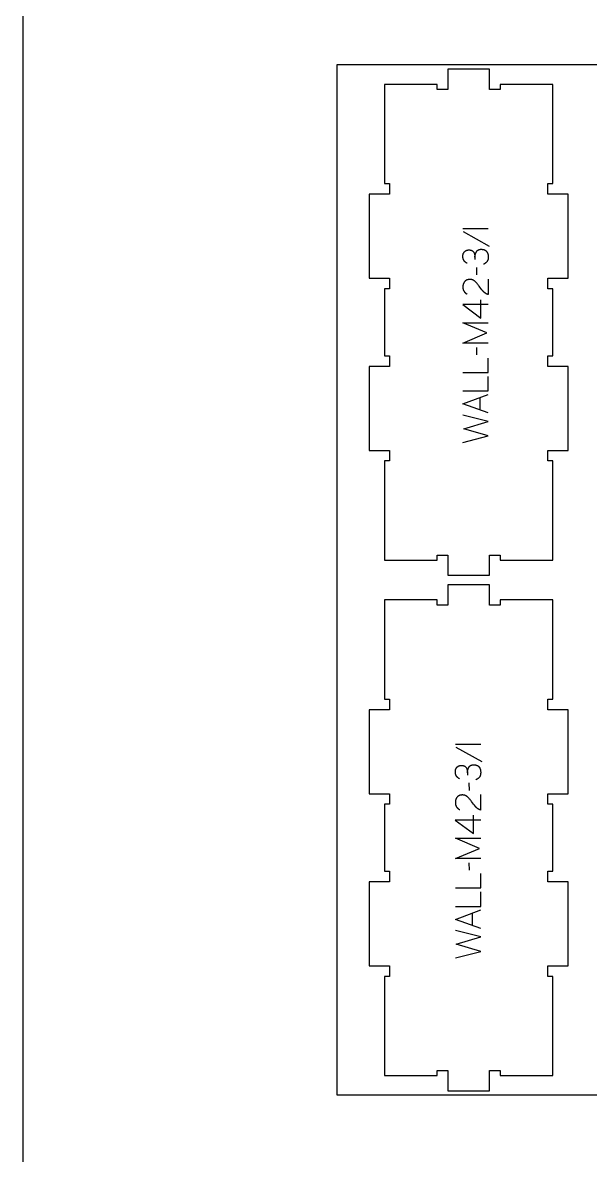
# Model space of a CAD drawing. Extents: x 0 to 4485, y 0 to 10771.
# Drawn here: x 0 to 672, y 4278 to 5619 of the extents above; entities that cross this region are included whole.
import ezdxf

# ---------------------------------------------------------------- set-up
doc = ezdxf.new("R2010")
doc.units = 0
for name, color, linetype in [('0_SHEET_SPRUCEPLY_2440X122', 1, 'CONTINUOUS'), ('1_ANYTOOL_1MMDEEP_LABELS_S', 2, 'CONTINUOUS'), ('4_ANYTOOL_CUTTHROUGH_OUTSI', 5, 'CONTINUOUS'), ('DONOTCUT', 7, 'CONTINUOUS')]:
    doc.layers.add(name, color=color, linetype=linetype)

msp = doc.modelspace()

# ---------------------------------------------------------------- linework, layer by layer
at = {"layer": '0_SHEET_SPRUCEPLY_2440X122'}
msp.add_lwpolyline([(371.7, 5569.4), (371.7, 4349.4), (2811.7, 4349.4), (2811.7, 5569.4)], close=True, dxfattribs=at)
at = {"layer": '1_ANYTOOL_1MMDEEP_LABELS_S', "color": 2}
for points in [[(521.1, 5375.4), (551.1, 5375.4)], [(521.6, 5371.9), (552.3, 5354.7)], [(526, 5334.3), (525.7, 5334.5), (525.4, 5334.7), (525.1, 5334.8), (524.9, 5335), (524.6, 5335.2), (524.4, 5335.4), (524.1, 5335.6), (524, 5335.7), (523.9, 5335.8), (523.8, 5335.9), (523.6, 5336), (523.5, 5336.1), (523.4, 5336.2), (523.3, 5336.3), (523.2, 5336.4), (523.1, 5336.5), (523, 5336.7), (522.9, 5336.8), (522.8, 5336.9), (522.7, 5337), (522.7, 5337.1), (522.6, 5337.3), (522.5, 5337.4), (522.4, 5337.5), (522.3, 5337.6), (522.3, 5337.8), (522.2, 5337.9), (522.1, 5338), (522, 5338.2), (522, 5338.3), (521.9, 5338.4), (521.9, 5338.6), (521.8, 5338.7), (521.7, 5338.8), (521.7, 5339), (521.6, 5339.1), (521.6, 5339.3), (521.5, 5339.4), (521.5, 5339.6), (521.4, 5339.9), (521.3, 5340.2), (521.3, 5340.5), (521.2, 5340.8), (521.2, 5341.2), (521.1, 5341.5), (521.1, 5341.8), (521.1, 5342.2), (521.1, 5342.5), (521.1, 5342.7), (521.1, 5342.9), (521.1, 5343.2), (521.1, 5343.4), (521.1, 5343.6), (521.2, 5343.8), (521.2, 5344), (521.2, 5344.1), (521.2, 5344.3), (521.3, 5344.5), (521.3, 5344.7), (521.4, 5344.9), (521.4, 5345.1), (521.5, 5345.2), (521.5, 5345.4), (521.6, 5345.6), (521.6, 5345.8), (521.7, 5345.9), (521.8, 5346.1), (521.8, 5346.3), (521.9, 5346.4), (522, 5346.6), (522.1, 5346.7), (522.2, 5346.9), (522.3, 5347), (522.3, 5347.2), (522.4, 5347.3), (522.5, 5347.5), (522.6, 5347.6), (522.8, 5347.8), (522.9, 5347.9), (523, 5348), (523.1, 5348.2), (523.2, 5348.3), (523.4, 5348.4), (523.5, 5348.5), (523.6, 5348.6), (523.7, 5348.8), (523.9, 5348.9), (524, 5349), (524.2, 5349.1), (524.3, 5349.2), (524.5, 5349.2), (524.6, 5349.3), (524.8, 5349.4), (524.9, 5349.5), (525.1, 5349.5), (525.3, 5349.6), (525.4, 5349.7), (525.6, 5349.7), (525.8, 5349.8), (526, 5349.8), (526.1, 5349.9), (526.3, 5349.9), (526.5, 5350), (526.7, 5350), (526.9, 5350), (527.1, 5350.1), (527.3, 5350.1), (527.5, 5350.1), (527.7, 5350.1), (527.9, 5350.1), (528.1, 5350.1), (528.7, 5350.1), (529, 5350.1), (529.3, 5350.1), (529.7, 5350), (530, 5350), (530.1, 5350), (530.2, 5350), (530.4, 5349.9), (530.5, 5349.9), (530.7, 5349.9), (530.8, 5349.8), (530.9, 5349.8), (531.1, 5349.7), (531.2, 5349.7), (531.3, 5349.7), (531.4, 5349.6), (531.5, 5349.6), (531.7, 5349.5), (531.8, 5349.5), (531.9, 5349.4), (532, 5349.4), (532.1, 5349.3), (532.2, 5349.2), (532.3, 5349.2), (532.4, 5349.1), (532.5, 5349), (532.6, 5349), (532.8, 5348.8), (532.9, 5348.7), (533.1, 5348.5), (533.3, 5348.3), (533.3, 5348.3), (533.4, 5348.2), (533.5, 5348.1), (533.6, 5348), (533.6, 5347.9), (533.7, 5347.8), (533.8, 5347.8), (533.8, 5347.7), (533.9, 5347.6), (534, 5347.5), (534, 5347.4), (534.1, 5347.3), (534.1, 5347.2), (534.2, 5347.1), (534.2, 5347), (534.3, 5346.9), (534.3, 5346.8), (534.4, 5346.7), (534.4, 5346.6), (534.5, 5346.5), (534.5, 5346.4), (534.6, 5346.3), (534.6, 5346.1), (534.7, 5345.9), (534.8, 5345.7), (534.8, 5345.4), (534.9, 5345.2), (535, 5345), (535, 5344.8), (535.1, 5344.5), (535.1, 5344.3), (535.1, 5344.1), (535.2, 5343.8), (535.2, 5343.6), (535.2, 5343.4), (535.3, 5343.1), (535.3, 5342.9), (535.3, 5342.6), (535.3, 5342.4), (535.3, 5338.7)], [(535.3, 5341.5), (535.4, 5341.9), (535.4, 5342.3), (535.4, 5342.8), (535.5, 5343.2), (535.6, 5343.6), (535.7, 5344), (535.7, 5344.4), (535.8, 5344.8), (536, 5345.2), (536.1, 5345.6), (536.2, 5346), (536.4, 5346.4), (536.5, 5346.8), (536.7, 5347.2), (536.9, 5347.6), (537.1, 5347.9), (537.2, 5348.1), (537.3, 5348.3), (537.3, 5348.4), (537.4, 5348.5), (537.4, 5348.5), (537.5, 5348.6), (537.6, 5348.7), (537.6, 5348.8), (537.7, 5348.9), (537.7, 5348.9), (537.8, 5349), (537.9, 5349.1), (537.9, 5349.2), (538, 5349.2), (538.1, 5349.3), (538.1, 5349.4), (538.2, 5349.4), (538.3, 5349.5), (538.4, 5349.6), (538.4, 5349.6), (538.5, 5349.7), (538.6, 5349.7), (538.7, 5349.8), (538.7, 5349.8), (538.8, 5349.9), (538.9, 5350), (539, 5350), (539.1, 5350.1), (539.2, 5350.1), (539.2, 5350.1), (539.3, 5350.2), (539.4, 5350.2), (539.5, 5350.3), (539.6, 5350.3), (539.7, 5350.4), (539.8, 5350.4), (540, 5350.5), (540.2, 5350.5), (540.4, 5350.6), (540.6, 5350.7), (540.8, 5350.7), (541, 5350.7), (541.2, 5350.8), (541.5, 5350.8), (541.7, 5350.8), (541.9, 5350.9), (542.2, 5350.9), (542.4, 5350.9), (542.7, 5350.9), (542.9, 5350.9), (543.2, 5350.9), (543.5, 5350.9), (543.7, 5350.8), (544, 5350.8), (544.3, 5350.8), (544.5, 5350.8), (544.7, 5350.7), (545, 5350.7), (545.2, 5350.6), (545.5, 5350.6), (545.7, 5350.5), (545.9, 5350.5), (546.1, 5350.4), (546.3, 5350.3), (546.5, 5350.3), (546.7, 5350.2), (546.9, 5350.1), (547.1, 5350), (547.3, 5349.9), (547.5, 5349.8), (547.6, 5349.7), (547.8, 5349.6), (548, 5349.5), (548.1, 5349.4), (548.3, 5349.2), (548.5, 5349.1), (548.5, 5349.1), (548.6, 5349), (548.7, 5348.9), (548.7, 5348.8), (548.8, 5348.8), (548.9, 5348.7), (548.9, 5348.6), (549, 5348.6), (549.1, 5348.4), (549.2, 5348.2), (549.4, 5348.1), (549.5, 5347.9), (549.6, 5347.8), (549.7, 5347.6), (549.8, 5347.4), (549.9, 5347.2), (550, 5347), (550.1, 5346.9), (550.2, 5346.7), (550.3, 5346.5), (550.3, 5346.3), (550.4, 5346.1), (550.5, 5345.9), (550.5, 5345.7), (550.6, 5345.5), (550.7, 5345.3), (550.7, 5345), (550.8, 5344.8), (550.8, 5344.6), (550.9, 5344.4), (550.9, 5344.1), (550.9, 5343.9), (551, 5343.7), (551, 5343.2), (551.1, 5342.7), (551.1, 5342.2), (551.1, 5341.6), (551.1, 5341.2), (551.1, 5340.9), (551, 5340.5), (551, 5340.1), (551, 5339.8), (550.9, 5339.6), (550.9, 5339.5), (550.9, 5339.3), (550.8, 5339.1), (550.8, 5339), (550.7, 5338.8), (550.7, 5338.6), (550.6, 5338.5), (550.6, 5338.3), (550.5, 5338.2), (550.5, 5338), (550.4, 5337.9), (550.4, 5337.7), (550.3, 5337.6), (550.2, 5337.4), (550.2, 5337.3), (550.1, 5337.1), (550, 5337), (549.9, 5336.8), (549.8, 5336.7), (549.8, 5336.6), (549.7, 5336.4), (549.6, 5336.3), (549.5, 5336.2), (549.4, 5336.1), (549.3, 5335.9), (549.2, 5335.8), (549.1, 5335.7), (549, 5335.6), (548.9, 5335.5), (548.8, 5335.3), (548.6, 5335.2), (548.5, 5335.1), (548.4, 5335), (548.3, 5334.9), (548.2, 5334.8), (548, 5334.7), (547.9, 5334.6), (547.8, 5334.5), (547.6, 5334.4), (547.5, 5334.3), (547.3, 5334.2), (547.2, 5334.1), (547, 5334), (546.7, 5333.8), (546.4, 5333.7), (546.1, 5333.5), (545.8, 5333.4), (545.4, 5333.2)], [(537.2, 5329.4), (537.3, 5320.6)], [(551.1, 5315.7), (551, 5297.4), (550.6, 5297.5), (550.3, 5297.6), (550.1, 5297.7), (549.9, 5297.8), (549.7, 5297.8), (549.5, 5297.9), (549.2, 5298), (549, 5298.1), (548.8, 5298.2), (548.6, 5298.3), (548.4, 5298.4), (548.2, 5298.6), (548, 5298.7), (547.8, 5298.8), (547.6, 5298.9), (547.4, 5299.1), (547.3, 5299.2), (547.1, 5299.3), (546.9, 5299.5), (546.7, 5299.6), (546.5, 5299.8), (546.3, 5299.9), (546.2, 5300.1), (546, 5300.2), (545.8, 5300.4), (545.7, 5300.5), (545.5, 5300.7), (545.3, 5300.9), (545.2, 5301), (544.9, 5301.4), (543.6, 5302.9), (542.5, 5304.4), (541.3, 5305.9), (540.2, 5307.4), (539.6, 5308.2), (539, 5308.9), (538.5, 5309.6), (537.9, 5310.3), (537.3, 5311), (536.7, 5311.6), (536.1, 5312.2), (535.5, 5312.8), (535.3, 5313), (535.1, 5313.1), (535, 5313.3), (534.8, 5313.4), (534.7, 5313.5), (534.5, 5313.6), (534.3, 5313.7), (534.1, 5313.9), (534, 5314), (533.8, 5314.1), (533.6, 5314.2), (533.4, 5314.3), (533.2, 5314.4), (533.1, 5314.4), (532.9, 5314.5), (532.7, 5314.6), (532.5, 5314.7), (532.3, 5314.7), (532.1, 5314.8), (531.9, 5314.9), (531.7, 5314.9), (531.5, 5315), (531.3, 5315), (531.1, 5315), (530.9, 5315.1), (530.7, 5315.1), (530.4, 5315.1), (530.2, 5315.1), (530, 5315.2), (529.8, 5315.2), (529.6, 5315.2), (529.3, 5315.2), (529.1, 5315.2), (528.8, 5315.2), (528.6, 5315.2), (528.4, 5315.1), (528.1, 5315.1), (527.9, 5315.1), (527.7, 5315.1), (527.4, 5315), (527.2, 5315), (527, 5314.9), (526.8, 5314.9), (526.6, 5314.8), (526.4, 5314.8), (526.2, 5314.7), (526, 5314.6), (525.8, 5314.6), (525.6, 5314.5), (525.4, 5314.4), (525.2, 5314.3), (525, 5314.2), (524.9, 5314.1), (524.7, 5314), (524.5, 5313.9), (524.4, 5313.8), (524.2, 5313.6), (524.1, 5313.5), (523.9, 5313.4), (523.8, 5313.3), (523.6, 5313.1), (523.5, 5313), (523.3, 5312.8), (523.2, 5312.7), (523.1, 5312.5), (522.9, 5312.3), (522.8, 5312.2), (522.7, 5312), (522.6, 5311.8), (522.5, 5311.7), (522.4, 5311.5), (522.3, 5311.3), (522.2, 5311.1), (522.1, 5310.9), (522, 5310.8), (521.9, 5310.6), (521.8, 5310.4), (521.8, 5310.2), (521.7, 5310), (521.6, 5309.8), (521.6, 5309.6), (521.5, 5309.4), (521.4, 5309.2), (521.4, 5309), (521.3, 5308.8), (521.3, 5308.6), (521.3, 5308.3), (521.2, 5308.1), (521.2, 5307.9), (521.2, 5307.7), (521.2, 5307.4), (521.1, 5307.2), (521.1, 5307), (521.1, 5306.7), (521.1, 5306.3), (521.1, 5305.9), (521.1, 5305.5), (521.1, 5305.2), (521.2, 5304.8), (521.2, 5304.5), (521.3, 5304.2), (521.3, 5303.8), (521.4, 5303.5), (521.5, 5303.2), (521.5, 5303.1), (521.6, 5302.9), (521.6, 5302.8), (521.7, 5302.6), (521.8, 5302.5), (521.8, 5302.3), (521.9, 5302.2), (521.9, 5302), (522, 5301.9), (522.1, 5301.7), (522.1, 5301.6), (522.2, 5301.5), (522.3, 5301.3), (522.4, 5301.2), (522.5, 5301.1), (522.5, 5300.9), (522.6, 5300.8), (522.7, 5300.7), (522.8, 5300.6), (522.9, 5300.4), (523, 5300.3), (523.1, 5300.2), (523.2, 5300.1), (523.3, 5299.9), (523.4, 5299.8), (523.5, 5299.7), (523.6, 5299.6), (523.7, 5299.5), (523.9, 5299.4), (524, 5299.3), (524.1, 5299.2), (524.2, 5299.1), (524.5, 5298.9), (524.7, 5298.7), (525, 5298.5), (525.3, 5298.3), (525.6, 5298.1), (525.9, 5298), (526.2, 5297.8)], [(542.4, 5269.5), (542.4, 5291.2)], [(551.1, 5285.4), (521.1, 5285.5), (542.4, 5269.5)], [(551.1, 5239.9), (521.1, 5239.9), (549.5, 5251.9), (521.2, 5263.9), (551.1, 5263.9)], [(537.2, 5234.7), (537.3, 5226)], [(521.1, 5205), (551.1, 5205), (551.1, 5222.1)], [(521.1, 5183.2), (551.1, 5183.2), (551.1, 5200.3)], [(551.1, 5157), (521.1, 5167.8), (551.1, 5178.9)], [(541.5, 5160.4), (541.5, 5175.3)], [(521.1, 5122.2), (551.1, 5130), (522, 5138.4), (551.1, 5146.9), (521.1, 5154.4)], [(512.2, 4764.7), (542.2, 4764.7)], [(512.7, 4761.2), (543.4, 4744)], [(517.1, 4723.6), (516.8, 4723.8), (516.5, 4723.9), (516.2, 4724.1), (516, 4724.3), (515.7, 4724.5), (515.4, 4724.7), (515.2, 4724.9), (515.1, 4725), (515, 4725.1), (514.8, 4725.2), (514.7, 4725.3), (514.6, 4725.4), (514.5, 4725.5), (514.4, 4725.6), (514.3, 4725.7), (514.2, 4725.8), (514.1, 4725.9), (514, 4726.1), (513.9, 4726.2), (513.8, 4726.3), (513.7, 4726.4), (513.7, 4726.5), (513.6, 4726.7), (513.5, 4726.8), (513.4, 4726.9), (513.3, 4727), (513.3, 4727.2), (513.2, 4727.3), (513.1, 4727.4), (513.1, 4727.6), (513, 4727.7), (512.9, 4727.8), (512.9, 4728), (512.8, 4728.1), (512.8, 4728.3), (512.7, 4728.4), (512.7, 4728.6), (512.6, 4728.7), (512.6, 4728.9), (512.5, 4729.2), (512.4, 4729.5), (512.4, 4729.8), (512.3, 4730.1), (512.3, 4730.4), (512.2, 4730.8), (512.2, 4731.1), (512.2, 4731.5), (512.2, 4731.8), (512.2, 4732), (512.2, 4732.2), (512.2, 4732.4), (512.2, 4732.6), (512.2, 4732.8), (512.3, 4733), (512.3, 4733.2), (512.3, 4733.4), (512.3, 4733.6), (512.4, 4733.8), (512.4, 4734), (512.4, 4734.2), (512.5, 4734.4), (512.5, 4734.5), (512.6, 4734.7), (512.7, 4734.9), (512.7, 4735.1), (512.8, 4735.2), (512.8, 4735.4), (512.9, 4735.5), (513, 4735.7), (513.1, 4735.9), (513.2, 4736), (513.2, 4736.2), (513.3, 4736.3), (513.4, 4736.5), (513.5, 4736.6), (513.6, 4736.8), (513.7, 4736.9), (513.8, 4737), (514, 4737.2), (514.1, 4737.3), (514.2, 4737.4), (514.3, 4737.6), (514.4, 4737.7), (514.6, 4737.8), (514.7, 4737.9), (514.8, 4738), (515, 4738.1), (515.1, 4738.2), (515.3, 4738.3), (515.4, 4738.4), (515.6, 4738.5), (515.7, 4738.6), (515.9, 4738.7), (516, 4738.8), (516.2, 4738.8), (516.4, 4738.9), (516.5, 4739), (516.7, 4739), (516.9, 4739.1), (517, 4739.1), (517.2, 4739.2), (517.4, 4739.2), (517.6, 4739.3), (517.8, 4739.3), (518, 4739.3), (518.2, 4739.3), (518.4, 4739.4), (518.6, 4739.4), (518.8, 4739.4), (519, 4739.4), (519.2, 4739.4), (519.8, 4739.4), (520.1, 4739.4), (520.4, 4739.4), (520.7, 4739.3), (521, 4739.3), (521.2, 4739.3), (521.3, 4739.2), (521.5, 4739.2), (521.6, 4739.2), (521.7, 4739.1), (521.9, 4739.1), (522, 4739.1), (522.1, 4739), (522.3, 4739), (522.4, 4738.9), (522.5, 4738.9), (522.6, 4738.9), (522.7, 4738.8), (522.9, 4738.7), (523, 4738.7), (523.1, 4738.6), (523.2, 4738.6), (523.3, 4738.5), (523.4, 4738.4), (523.5, 4738.4), (523.6, 4738.3), (523.7, 4738.2), (523.8, 4738.1), (524, 4737.9), (524.2, 4737.8), (524.3, 4737.6), (524.4, 4737.5), (524.5, 4737.5), (524.6, 4737.4), (524.6, 4737.3), (524.7, 4737.2), (524.8, 4737.1), (524.8, 4737), (524.9, 4736.9), (525, 4736.9), (525, 4736.8), (525.1, 4736.7), (525.2, 4736.6), (525.2, 4736.5), (525.3, 4736.4), (525.3, 4736.3), (525.4, 4736.2), (525.4, 4736.1), (525.5, 4736), (525.5, 4735.9), (525.6, 4735.8), (525.6, 4735.7), (525.6, 4735.6), (525.7, 4735.4), (525.8, 4735.2), (525.9, 4734.9), (525.9, 4734.7), (526, 4734.5), (526, 4734.3), (526.1, 4734), (526.1, 4733.8), (526.2, 4733.6), (526.2, 4733.4), (526.3, 4733.1), (526.3, 4732.9), (526.3, 4732.6), (526.3, 4732.4), (526.4, 4732.2), (526.4, 4731.9), (526.4, 4731.7), (526.4, 4728)], [(526.4, 4730.7), (526.4, 4731.2), (526.5, 4731.6), (526.5, 4732), (526.6, 4732.5), (526.7, 4732.9), (526.7, 4733.3), (526.8, 4733.7), (526.9, 4734.1), (527, 4734.5), (527.2, 4734.9), (527.3, 4735.3), (527.5, 4735.7), (527.6, 4736.1), (527.8, 4736.5), (528, 4736.8), (528.1, 4737.2), (528.2, 4737.4), (528.4, 4737.6), (528.4, 4737.7), (528.5, 4737.7), (528.5, 4737.8), (528.6, 4737.9), (528.6, 4738), (528.7, 4738.1), (528.8, 4738.1), (528.8, 4738.2), (528.9, 4738.3), (529, 4738.4), (529, 4738.4), (529.1, 4738.5), (529.2, 4738.6), (529.2, 4738.6), (529.3, 4738.7), (529.4, 4738.8), (529.4, 4738.8), (529.5, 4738.9), (529.6, 4739), (529.7, 4739), (529.7, 4739.1), (529.8, 4739.1), (529.9, 4739.2), (530, 4739.2), (530.1, 4739.3), (530.2, 4739.3), (530.2, 4739.4), (530.3, 4739.4), (530.4, 4739.5), (530.5, 4739.5), (530.6, 4739.6), (530.7, 4739.6), (530.8, 4739.6), (530.9, 4739.7), (531.1, 4739.8), (531.3, 4739.8), (531.5, 4739.9), (531.7, 4739.9), (531.9, 4740), (532.1, 4740), (532.3, 4740.1), (532.5, 4740.1), (532.8, 4740.1), (533, 4740.1), (533.2, 4740.2), (533.5, 4740.2), (533.7, 4740.2), (534, 4740.2), (534.3, 4740.2), (534.6, 4740.1), (534.8, 4740.1), (535.1, 4740.1), (535.3, 4740.1), (535.6, 4740), (535.8, 4740), (536.1, 4740), (536.3, 4739.9), (536.5, 4739.9), (536.8, 4739.8), (537, 4739.8), (537.2, 4739.7), (537.4, 4739.6), (537.6, 4739.5), (537.8, 4739.5), (538, 4739.4), (538.2, 4739.3), (538.4, 4739.2), (538.6, 4739.1), (538.7, 4739), (538.9, 4738.9), (539.1, 4738.8), (539.2, 4738.7), (539.4, 4738.5), (539.5, 4738.4), (539.6, 4738.3), (539.7, 4738.3), (539.8, 4738.2), (539.8, 4738.1), (539.9, 4738.1), (540, 4738), (540, 4737.9), (540.1, 4737.8), (540.2, 4737.7), (540.3, 4737.5), (540.5, 4737.4), (540.6, 4737.2), (540.7, 4737), (540.8, 4736.9), (540.9, 4736.7), (541, 4736.5), (541.1, 4736.3), (541.2, 4736.1), (541.3, 4736), (541.3, 4735.8), (541.4, 4735.6), (541.5, 4735.4), (541.6, 4735.2), (541.6, 4735), (541.7, 4734.7), (541.8, 4734.5), (541.8, 4734.3), (541.9, 4734.1), (541.9, 4733.9), (542, 4733.6), (542, 4733.4), (542, 4733.2), (542.1, 4732.9), (542.1, 4732.5), (542.2, 4732), (542.2, 4731.4), (542.2, 4730.9), (542.2, 4730.5), (542.2, 4730.2), (542.1, 4729.8), (542.1, 4729.4), (542, 4729.1), (542, 4728.9), (542, 4728.7), (541.9, 4728.6), (541.9, 4728.4), (541.9, 4728.2), (541.8, 4728.1), (541.8, 4727.9), (541.7, 4727.8), (541.7, 4727.6), (541.6, 4727.4), (541.6, 4727.3), (541.5, 4727.1), (541.4, 4727), (541.4, 4726.8), (541.3, 4726.7), (541.2, 4726.5), (541.2, 4726.4), (541.1, 4726.3), (541, 4726.1), (540.9, 4726), (540.8, 4725.9), (540.8, 4725.7), (540.7, 4725.6), (540.6, 4725.5), (540.5, 4725.3), (540.4, 4725.2), (540.3, 4725.1), (540.2, 4725), (540.1, 4724.9), (540, 4724.7), (539.8, 4724.6), (539.7, 4724.5), (539.6, 4724.4), (539.5, 4724.3), (539.4, 4724.2), (539.2, 4724.1), (539.1, 4724), (539, 4723.9), (538.8, 4723.8), (538.7, 4723.7), (538.6, 4723.6), (538.4, 4723.5), (538.3, 4723.4), (538.1, 4723.3), (537.8, 4723.1), (537.5, 4723), (537.2, 4722.8), (536.8, 4722.7), (536.5, 4722.5)], [(528.3, 4718.7), (528.4, 4709.9)], [(542.1, 4704.9), (542.1, 4686.6), (541.6, 4686.8), (541.4, 4686.9), (541.2, 4686.9), (541, 4687), (540.8, 4687.1), (540.5, 4687.2), (540.3, 4687.3), (540.1, 4687.4), (539.9, 4687.5), (539.7, 4687.6), (539.5, 4687.7), (539.3, 4687.8), (539.1, 4688), (538.9, 4688.1), (538.7, 4688.2), (538.5, 4688.3), (538.3, 4688.5), (538.2, 4688.6), (538, 4688.7), (537.8, 4688.9), (537.6, 4689), (537.4, 4689.2), (537.3, 4689.3), (537.1, 4689.5), (536.9, 4689.7), (536.7, 4689.8), (536.6, 4690), (536.4, 4690.2), (536.3, 4690.3), (535.9, 4690.7), (534.7, 4692.2), (533.5, 4693.7), (532.4, 4695.2), (531.3, 4696.7), (530.7, 4697.4), (530.1, 4698.2), (529.5, 4698.9), (529, 4699.6), (528.4, 4700.2), (527.8, 4700.9), (527.2, 4701.5), (526.5, 4702.1), (526.4, 4702.3), (526.2, 4702.4), (526.1, 4702.5), (525.9, 4702.7), (525.7, 4702.8), (525.6, 4702.9), (525.4, 4703), (525.2, 4703.1), (525.1, 4703.3), (524.9, 4703.4), (524.7, 4703.5), (524.5, 4703.5), (524.3, 4703.6), (524.1, 4703.7), (524, 4703.8), (523.8, 4703.9), (523.6, 4704), (523.4, 4704), (523.2, 4704.1), (523, 4704.1), (522.8, 4704.2), (522.6, 4704.2), (522.4, 4704.3), (522.2, 4704.3), (522, 4704.4), (521.7, 4704.4), (521.5, 4704.4), (521.3, 4704.4), (521.1, 4704.4), (520.9, 4704.5), (520.6, 4704.5), (520.4, 4704.5), (520.2, 4704.5), (519.9, 4704.5), (519.7, 4704.4), (519.4, 4704.4), (519.2, 4704.4), (519, 4704.4), (518.7, 4704.3), (518.5, 4704.3), (518.3, 4704.3), (518.1, 4704.2), (517.9, 4704.2), (517.7, 4704.1), (517.5, 4704.1), (517.3, 4704), (517.1, 4703.9), (516.9, 4703.8), (516.7, 4703.8), (516.5, 4703.7), (516.3, 4703.6), (516.1, 4703.5), (516, 4703.4), (515.8, 4703.3), (515.6, 4703.2), (515.5, 4703), (515.3, 4702.9), (515.1, 4702.8), (515, 4702.7), (514.8, 4702.5), (514.7, 4702.4), (514.6, 4702.2), (514.4, 4702.1), (514.3, 4701.9), (514.2, 4701.8), (514, 4701.6), (513.9, 4701.5), (513.8, 4701.3), (513.7, 4701.1), (513.6, 4700.9), (513.5, 4700.8), (513.4, 4700.6), (513.3, 4700.4), (513.2, 4700.2), (513.1, 4700), (513, 4699.9), (512.9, 4699.7), (512.8, 4699.5), (512.8, 4699.3), (512.7, 4699.1), (512.6, 4698.9), (512.6, 4698.7), (512.5, 4698.5), (512.5, 4698.3), (512.4, 4698), (512.4, 4697.8), (512.4, 4697.6), (512.3, 4697.4), (512.3, 4697.2), (512.3, 4697), (512.2, 4696.7), (512.2, 4696.5), (512.2, 4696.3), (512.2, 4696), (512.2, 4695.6), (512.2, 4695.2), (512.2, 4694.8), (512.2, 4694.5), (512.3, 4694.1), (512.3, 4693.8), (512.4, 4693.5), (512.4, 4693.1), (512.5, 4692.8), (512.6, 4692.5), (512.6, 4692.3), (512.7, 4692.2), (512.7, 4692), (512.8, 4691.9), (512.8, 4691.7), (512.9, 4691.6), (513, 4691.4), (513, 4691.3), (513.1, 4691.2), (513.2, 4691), (513.2, 4690.9), (513.3, 4690.7), (513.4, 4690.6), (513.5, 4690.5), (513.5, 4690.3), (513.6, 4690.2), (513.7, 4690.1), (513.8, 4690), (513.9, 4689.8), (514, 4689.7), (514.1, 4689.6), (514.2, 4689.5), (514.3, 4689.3), (514.4, 4689.2), (514.5, 4689.1), (514.6, 4689), (514.7, 4688.9), (514.8, 4688.8), (514.9, 4688.7), (515.1, 4688.6), (515.2, 4688.5), (515.3, 4688.4), (515.6, 4688.2), (515.8, 4688), (516.1, 4687.8), (516.4, 4687.6), (516.7, 4687.4), (517, 4687.2), (517.3, 4687.1)], [(542.2, 4674.7), (512.1, 4674.8), (533.5, 4658.7)], [(533.5, 4658.7), (533.5, 4680.5)], [(542.2, 4629.2), (512.2, 4629.2), (540.6, 4641.2), (512.3, 4653.2), (542.2, 4653.2)], [(528.3, 4624), (528.4, 4615.2)], [(512.2, 4594.3), (542.2, 4594.3), (542.2, 4611.4)], [(512.2, 4572.5), (542.2, 4572.5), (542.2, 4589.6)], [(542.2, 4546.2), (512.2, 4557.1), (542.2, 4568.2)], [(532.6, 4549.7), (532.6, 4564.6)], [(512.2, 4511.5), (542.2, 4519.2), (513.1, 4527.7), (542.2, 4536.2), (512.2, 4543.7)]]:
    msp.add_lwpolyline(points, dxfattribs=at)
at = {"layer": '4_ANYTOOL_CUTTHROUGH_OUTSI', "color": 5}
for points in [[(645.7, 5112.7), (645.7, 5212.2), (621.7, 5212.2), (621.7, 5224.7), (627.7, 5224.7), (627.7, 5304.2), (621.7, 5304.2), (621.7, 5316.7), (645.7, 5316.7), (645.7, 5416.2), (621.7, 5416.2), (621.7, 5428.7), (627.7, 5428.7), (627.7, 5546.2), (565.2, 5546.2), (565.2, 5540.2), (552.7, 5540.2), (552.7, 5564.2), (503.2, 5564.2), (503.2, 5540.2), (490.7, 5540.2), (490.7, 5546.2), (428.2, 5546.2), (428.2, 5428.7), (434.2, 5428.7), (434.2, 5416.2), (410.2, 5416.2), (410.2, 5316.7), (434.2, 5316.7), (434.2, 5304.2), (428.2, 5304.2), (428.2, 5224.7), (434.2, 5224.7), (434.2, 5212.2), (410.2, 5212.2), (410.2, 5112.7), (434.2, 5112.7), (434.2, 5100.2), (428.2, 5100.2), (428.2, 4982.7), (490.7, 4982.7), (490.7, 4988.7), (503.2, 4988.7), (503.2, 4964.7), (552.7, 4964.7), (552.7, 4988.7), (565.2, 4988.7), (565.2, 4982.7), (627.7, 4982.7), (627.7, 5100.2), (621.7, 5100.2), (621.7, 5112.7)], [(645.7, 4502), (645.7, 4601.5), (621.7, 4601.5), (621.7, 4614), (627.7, 4614), (627.7, 4693.5), (621.7, 4693.5), (621.7, 4706), (645.7, 4706), (645.7, 4805.5), (621.7, 4805.5), (621.7, 4818), (627.7, 4818), (627.7, 4935.5), (565.2, 4935.5), (565.2, 4929.5), (552.7, 4929.5), (552.7, 4953.5), (503.2, 4953.5), (503.2, 4929.5), (490.7, 4929.5), (490.7, 4935.5), (428.2, 4935.5), (428.2, 4818), (434.2, 4818), (434.2, 4805.5), (410.2, 4805.5), (410.2, 4706), (434.2, 4706), (434.2, 4693.5), (428.2, 4693.5), (428.2, 4614), (434.2, 4614), (434.2, 4601.5), (410.2, 4601.5), (410.2, 4502), (434.2, 4502), (434.2, 4489.5), (428.2, 4489.5), (428.2, 4372), (490.7, 4372), (490.7, 4378), (503.2, 4378), (503.2, 4354), (552.7, 4354), (552.7, 4378), (565.2, 4378), (565.2, 4372), (627.7, 4372), (627.7, 4489.5), (621.7, 4489.5), (621.7, 4502)]]:
    msp.add_lwpolyline(points, close=True, dxfattribs=at)
at = {"layer": 'DONOTCUT'}
msp.add_lwpolyline([(0, 0), (3183.4, 0), (3183.4, 7593.4), (0, 7593.4)], close=True, dxfattribs=at)

doc.saveas('drawing.dxf')
